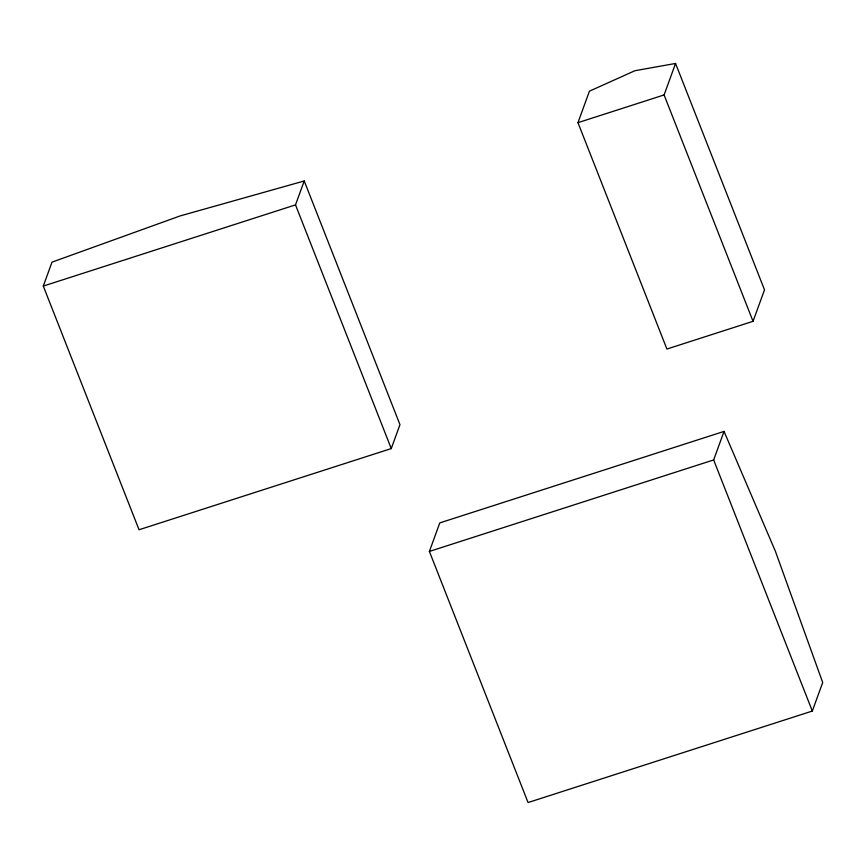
<?xml version="1.0" encoding="UTF-8"?>
<svg xmlns="http://www.w3.org/2000/svg" width="866" height="866" viewBox="0 0 866 866"><rect width="100%" height="100%" fill="white"/><g stroke="black" fill="none" stroke-linecap="round" stroke-linejoin="round"><path stroke-width="1.3" d="M43.3 286.072L52.003 262.149L180.171 215.915L304.226 180.972L399.962 424.654L391.259 448.577L139.047 529.754L43.3 286.072L295.512 204.885L304.226 180.972M577.968 122.669L589.432 91.179L634.897 70.731L675.556 63.456L764.505 289.829L753.041 321.318L666.907 349.041L577.968 122.669L664.092 94.946L675.556 63.456M429.395 551.436L439.787 522.902L724.041 431.409L775.416 551.328L822.7 682.516L812.319 711.051L528.065 802.544L429.395 551.436L713.649 459.943L724.041 431.409M664.092 94.946L753.041 321.318M713.649 459.943L812.319 711.051M295.512 204.885L391.259 448.577"/></g></svg>
